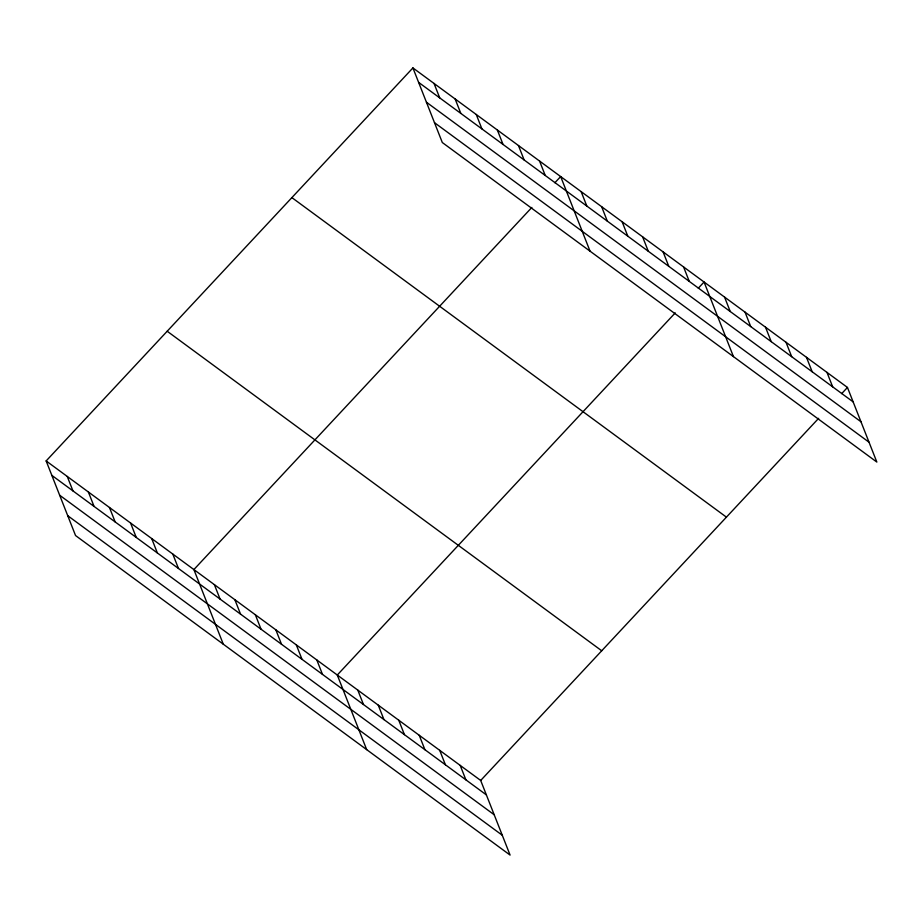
<?xml version="1.0" encoding="UTF-8"?>
<svg xmlns="http://www.w3.org/2000/svg" width="923" height="923" viewBox="0 0 923 923"><rect width="100%" height="100%" fill="white"/><g stroke="black" fill="none" stroke-linecap="round" stroke-linejoin="round"><path stroke-width="1.38" d="M46.15 460.935L480.687 780.466L510.084 855.079L75.548 535.548L46.15 460.935L412.916 67.921L847.452 387.452L876.85 462.065L442.313 142.534L412.916 67.921M531.844 207.444L193.888 569.572L223.285 644.185M554.896 182.731L560.665 176.558L590.051 251.183M675.244 312.885L337.287 675.013L366.685 749.638M698.296 288.184L704.064 282.011L733.45 356.624M480.687 780.466L818.643 418.327M841.695 393.625L847.452 387.452M418.604 82.355L853.14 401.886M426.426 102.211L860.963 421.753M434.491 122.678L869.028 442.209M291.887 197.614L726.424 517.145M167.19 331.242L601.715 650.773M51.838 475.368L486.375 794.899M59.66 495.224L494.197 814.755M67.725 515.692L502.25 835.223M826.973 372.384L832.661 386.829M806.483 357.328L812.171 371.761M786.004 342.26L791.692 356.693M765.513 327.192L771.201 341.637M745.034 312.136L750.722 326.569M724.543 297.068L730.231 311.501M683.574 266.943L689.262 281.377M663.095 251.875L668.771 266.309M642.604 236.819L648.292 251.252M622.125 221.751L627.802 236.184M601.634 206.683L607.322 221.128M581.144 191.626L586.832 206.06M539.563 161.04L545.239 175.474M518.449 145.522L524.137 159.956M497.347 130.005L503.035 144.438M476.245 114.475L481.921 128.92M455.131 98.957L460.819 113.391M434.029 83.439L439.717 97.873M460.196 765.398L465.884 779.831M439.717 750.341L445.405 764.775M419.227 735.273L424.915 749.707M398.748 720.205L404.436 734.65M378.257 705.149L383.945 719.582M357.778 690.081L363.466 704.514M316.808 659.957L322.485 674.39M296.318 644.889L302.006 659.322M275.839 629.832L281.515 644.266M255.348 614.764L261.036 629.198M234.857 599.696L240.545 614.141M214.378 584.64L220.066 599.073M172.786 554.054L178.474 568.487M151.684 538.536L157.372 552.969M130.57 523.006L136.258 537.451M109.468 507.488L115.156 521.922M88.366 491.971L94.054 506.404M67.252 476.453L72.94 490.886"/></g></svg>
